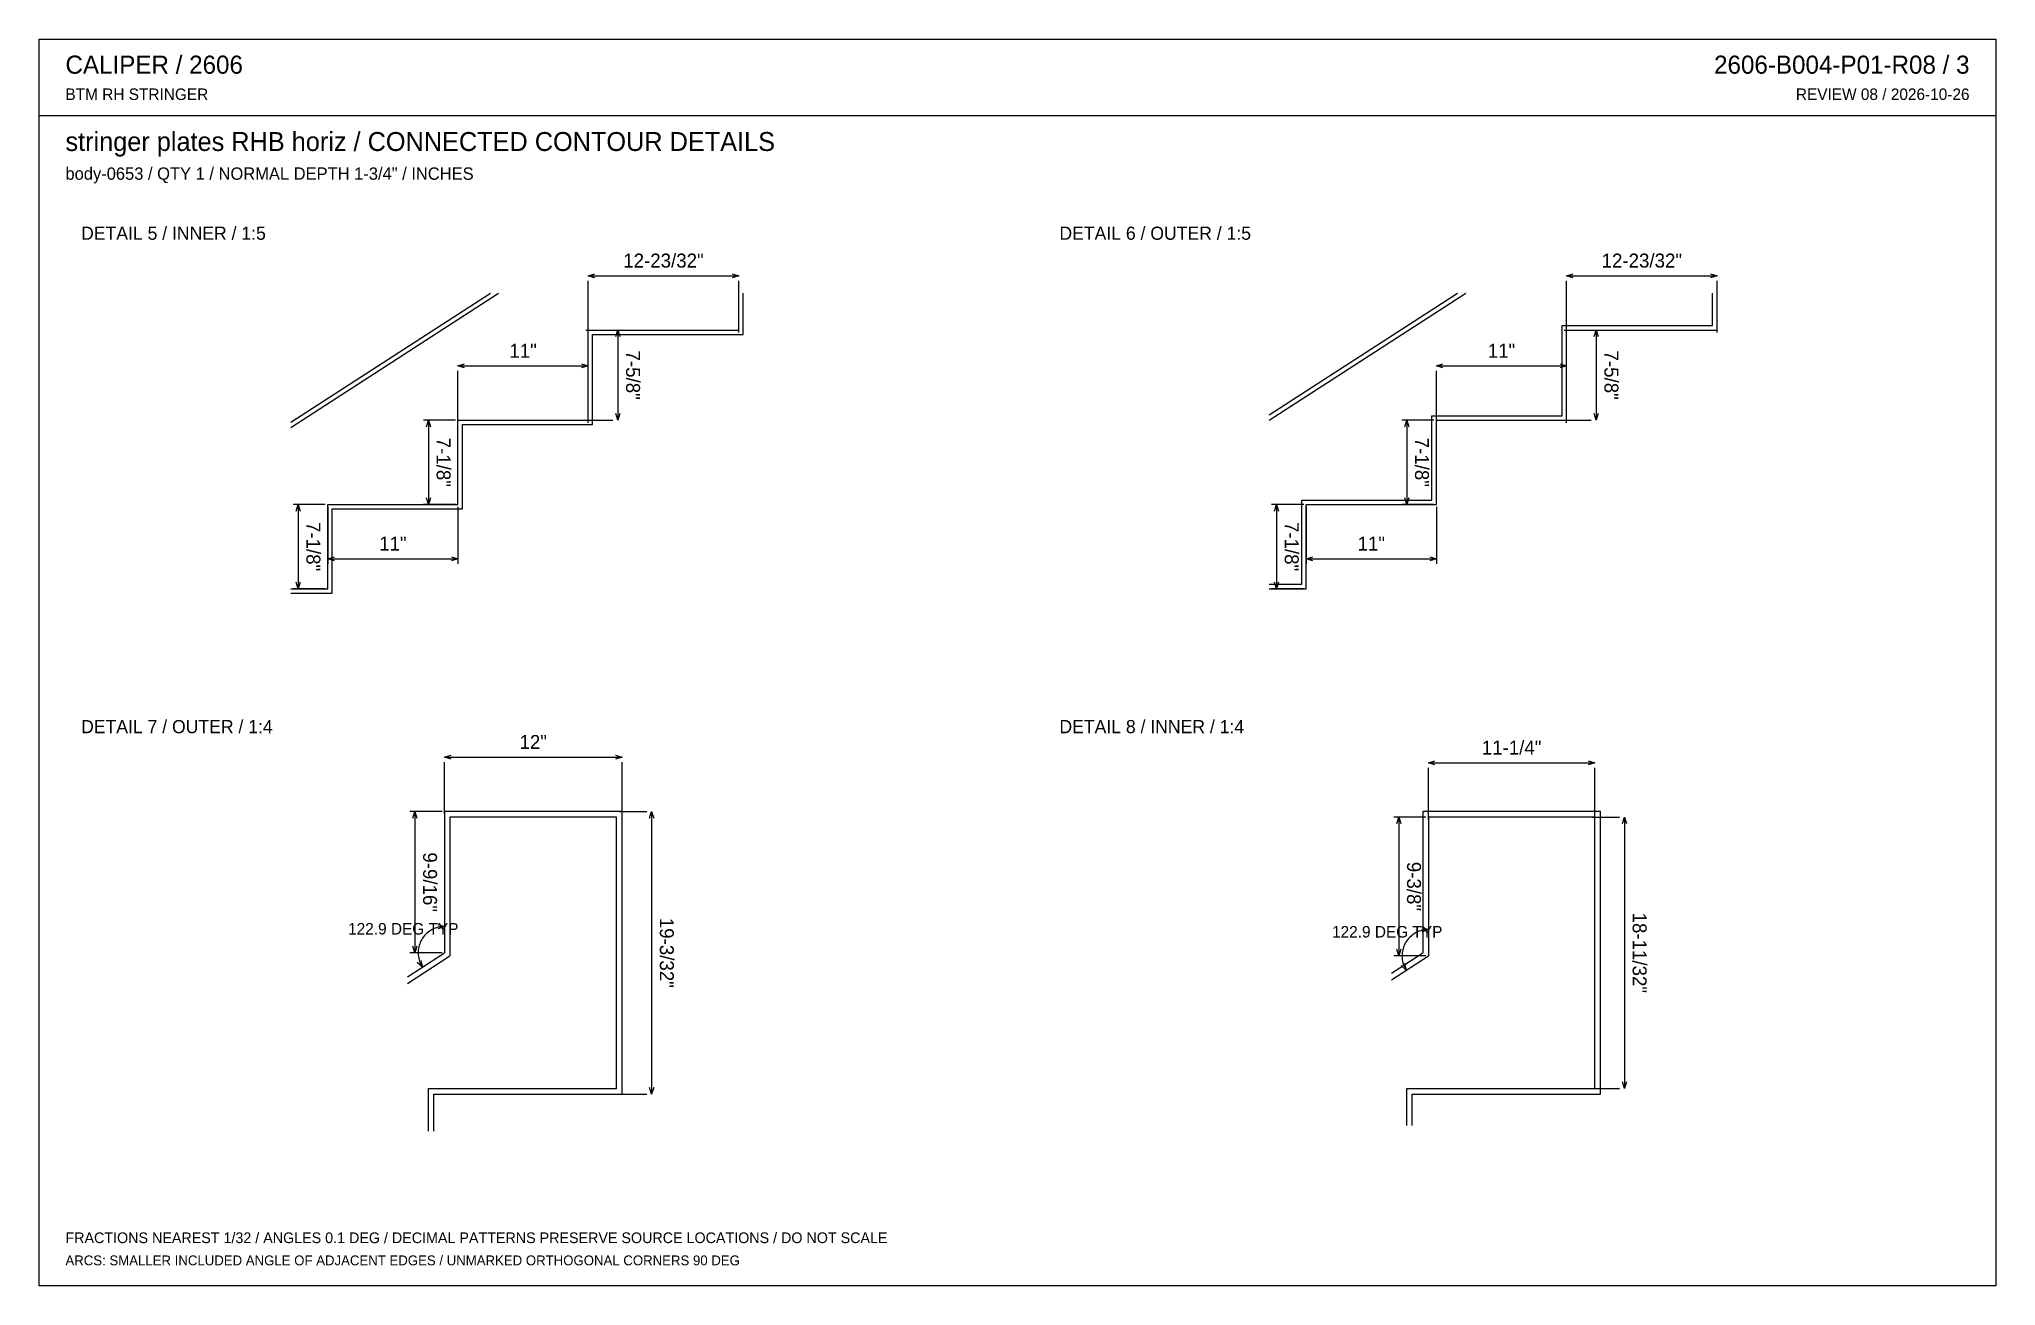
# Model space of a CAD drawing. Header units: inches. Extents: x 0.5 to 33.5, y 0.5 to 21.5.
import ezdxf
from ezdxf.enums import TextEntityAlignment as Align

# ---------------------------------------------------------------- set-up
doc = ezdxf.new("R2010")
doc.units = ezdxf.units.IN
doc.header["$MEASUREMENT"] = 0

msp = doc.modelspace()

# ---------------------------------------------------------------- linework, layer by layer
at = {"layer": 'ANNOTATION'}
for p, q in [((9.748, 17.531), (9.86, 17.566)), ((9.748, 17.531), (12.29, 17.531)), ((9.86, 17.497), (9.748, 17.531)), ((12.179, 17.566), (12.29, 17.531)), ((12.29, 17.531), (12.179, 17.497)), ((26.276, 17.531), (26.387, 17.566)), ((26.276, 17.531), (28.818, 17.531)), ((26.387, 17.497), (26.276, 17.531)), ((28.707, 17.566), (28.818, 17.531)), ((28.818, 17.531), (28.707, 17.497)), ((9.748, 16.573), (9.748, 17.448)), ((12.29, 16.573), (12.29, 17.448)), ((26.276, 16.573), (26.276, 17.448)), ((28.818, 16.573), (28.818, 17.448)), ((9.707, 16.615), (10.165, 16.615)), ((10.214, 16.504), (10.248, 16.615)), ((10.248, 16.615), (10.248, 15.092)), ((10.248, 16.615), (10.283, 16.504)), ((26.235, 16.615), (26.693, 16.615)), ((26.741, 16.504), (26.776, 16.615)), ((26.776, 16.615), (26.776, 15.092)), ((26.776, 16.615), (26.811, 16.504)), ((7.548, 16.009), (7.66, 16.043)), ((7.548, 16.009), (9.748, 16.009)), ((7.66, 15.974), (7.548, 16.009)), ((7.548, 15.05), (7.548, 15.925)), ((9.637, 16.043), (9.748, 16.009)), ((9.748, 16.009), (9.637, 15.974)), ((9.748, 15.05), (9.748, 15.925)), ((24.076, 16.009), (24.187, 16.043)), ((24.076, 16.009), (26.276, 16.009)), ((24.187, 15.974), (24.076, 16.009)), ((24.076, 15.05), (24.076, 15.925)), ((26.165, 16.043), (26.276, 16.009)), ((26.276, 16.009), (26.165, 15.974)), ((26.276, 15.05), (26.276, 15.925)), ((7.507, 15.092), (6.965, 15.092)), ((7.014, 14.981), (7.048, 15.092)), ((7.048, 15.092), (7.048, 13.669)), ((7.048, 15.092), (7.083, 14.981)), ((9.707, 15.092), (10.165, 15.092)), ((10.248, 15.092), (10.214, 15.203)), ((10.283, 15.203), (10.248, 15.092)), ((24.035, 15.092), (23.493, 15.092)), ((23.541, 14.981), (23.576, 15.092)), ((23.576, 15.092), (23.576, 13.669)), ((23.576, 15.092), (23.611, 14.981)), ((26.235, 15.092), (26.693, 15.092)), ((26.776, 15.092), (26.741, 15.203)), ((26.811, 15.203), (26.776, 15.092)), ((5.307, 13.669), (4.765, 13.669)), ((4.814, 13.558), (4.848, 13.669)), ((4.848, 13.669), (4.848, 12.246)), ((4.848, 13.669), (4.883, 13.558)), ((5.348, 13.628), (5.348, 12.669)), ((7.507, 13.669), (6.965, 13.669)), ((7.048, 13.669), (7.014, 13.78)), ((7.083, 13.78), (7.048, 13.669)), ((7.548, 13.628), (7.548, 12.669)), ((21.835, 13.669), (21.293, 13.669)), ((21.341, 13.558), (21.376, 13.669)), ((21.376, 13.669), (21.376, 12.246)), ((21.376, 13.669), (21.411, 13.558)), ((21.876, 13.628), (21.876, 12.669)), ((24.035, 13.669), (23.493, 13.669)), ((23.576, 13.669), (23.541, 13.78)), ((23.611, 13.78), (23.576, 13.669)), ((24.076, 13.628), (24.076, 12.669)), ((5.348, 12.753), (5.46, 12.787)), ((5.348, 12.753), (7.548, 12.753)), ((5.46, 12.718), (5.348, 12.753)), ((7.437, 12.787), (7.548, 12.753)), ((7.548, 12.753), (7.437, 12.718)), ((21.876, 12.753), (21.987, 12.787)), ((21.876, 12.753), (24.076, 12.753)), ((21.987, 12.718), (21.876, 12.753)), ((23.965, 12.787), (24.076, 12.753)), ((24.076, 12.753), (23.965, 12.718)), ((5.307, 12.246), (4.765, 12.246)), ((4.848, 12.246), (4.814, 12.358)), ((4.883, 12.358), (4.848, 12.246)), ((21.835, 12.246), (21.293, 12.246)), ((21.376, 12.246), (21.341, 12.358)), ((21.411, 12.358), (21.376, 12.246)), ((7.319, 9.4), (7.431, 9.435)), ((7.319, 9.4), (10.319, 9.4)), ((7.431, 9.366), (7.319, 9.4)), ((7.319, 8.442), (7.319, 9.317)), ((10.208, 9.435), (10.319, 9.4)), ((10.319, 9.4), (10.208, 9.366)), ((10.319, 8.442), (10.319, 9.317)), ((23.941, 9.307), (24.052, 9.341)), ((23.941, 9.307), (26.753, 9.307)), ((24.052, 9.272), (23.941, 9.307)), ((26.642, 9.341), (26.753, 9.307)), ((26.753, 9.307), (26.642, 9.272)), ((23.941, 8.348), (23.941, 9.223)), ((26.753, 8.348), (26.753, 9.223)), ((7.278, 8.484), (6.736, 8.484)), ((6.785, 8.372), (6.819, 8.484)), ((6.819, 8.484), (6.819, 6.097)), ((6.819, 8.484), (6.854, 8.372)), ((10.278, 8.484), (10.736, 8.484)), ((10.785, 8.372), (10.819, 8.484)), ((10.819, 8.484), (10.819, 3.711)), ((10.819, 8.484), (10.854, 8.372)), ((23.899, 8.39), (23.358, 8.39)), ((23.406, 8.279), (23.441, 8.39)), ((23.441, 8.39), (23.441, 6.046)), ((23.441, 8.39), (23.476, 8.279)), ((26.712, 8.39), (27.17, 8.39)), ((27.219, 8.279), (27.253, 8.39)), ((27.253, 8.39), (27.253, 3.805)), ((27.253, 8.39), (27.288, 8.279)), ((6.923, 6.297), (6.911, 6.273)), ((6.936, 6.321), (6.923, 6.297)), ((6.95, 6.344), (6.936, 6.321)), ((6.966, 6.366), (6.95, 6.344)), ((6.983, 6.387), (6.966, 6.366)), ((7.002, 6.408), (6.983, 6.387)), ((7.021, 6.426), (7.002, 6.408)), ((7.042, 6.444), (7.021, 6.426)), ((7.064, 6.46), (7.042, 6.444)), ((7.087, 6.475), (7.064, 6.46)), ((7.11, 6.489), (7.087, 6.475)), ((7.135, 6.501), (7.11, 6.489)), ((7.16, 6.512), (7.135, 6.501)), ((7.185, 6.521), (7.16, 6.512)), ((7.212, 6.528), (7.185, 6.521)), ((7.207, 6.573), (7.319, 6.541)), ((7.319, 6.541), (7.209, 6.503)), ((7.238, 6.534), (7.212, 6.528)), ((7.265, 6.538), (7.238, 6.534)), ((7.292, 6.54), (7.265, 6.538)), ((7.319, 6.541), (7.292, 6.54)), ((23.572, 6.293), (23.557, 6.27)), ((23.588, 6.315), (23.572, 6.293)), ((23.605, 6.336), (23.588, 6.315)), ((23.623, 6.357), (23.605, 6.336)), ((23.643, 6.375), (23.623, 6.357)), ((23.664, 6.393), (23.643, 6.375)), ((23.685, 6.409), (23.664, 6.393)), ((23.708, 6.424), (23.685, 6.409)), ((23.732, 6.438), (23.708, 6.424)), ((23.756, 6.45), (23.732, 6.438)), ((23.781, 6.461), (23.756, 6.45)), ((23.807, 6.47), (23.781, 6.461)), ((23.833, 6.477), (23.807, 6.47)), ((23.829, 6.522), (23.941, 6.49)), ((23.941, 6.49), (23.831, 6.452)), ((23.86, 6.483), (23.833, 6.477)), ((23.887, 6.487), (23.86, 6.483)), ((23.914, 6.489), (23.887, 6.487)), ((23.941, 6.49), (23.914, 6.489)), ((7.278, 6.097), (6.736, 6.097)), ((6.819, 6.097), (6.785, 6.208)), ((6.854, 6.208), (6.819, 6.097)), ((6.877, 6.141), (6.875, 6.114)), ((6.875, 6.114), (6.875, 6.087)), ((6.875, 6.087), (6.877, 6.06)), ((6.881, 6.168), (6.877, 6.141)), ((6.877, 6.06), (6.88, 6.033)), ((6.88, 6.033), (6.884, 6.006)), ((6.886, 6.195), (6.881, 6.168)), ((6.884, 6.006), (6.891, 5.979)), ((6.893, 6.221), (6.886, 6.195)), ((6.891, 5.979), (6.899, 5.953)), ((6.901, 6.247), (6.893, 6.221)), ((6.899, 5.953), (6.908, 5.928)), ((6.911, 6.273), (6.901, 6.247)), ((6.919, 5.969), (6.946, 5.855)), ((23.899, 6.046), (23.358, 6.046)), ((23.441, 6.046), (23.406, 6.157)), ((23.476, 6.157), (23.441, 6.046)), ((23.499, 6.09), (23.497, 6.063)), ((23.497, 6.063), (23.497, 6.036)), ((23.497, 6.036), (23.498, 6.009)), ((23.498, 6.009), (23.501, 5.982)), ((23.502, 6.117), (23.499, 6.09)), ((23.501, 5.982), (23.506, 5.955)), ((23.507, 6.144), (23.502, 6.117)), ((23.506, 5.955), (23.512, 5.928)), ((23.514, 6.17), (23.507, 6.144)), ((23.523, 6.196), (23.514, 6.17)), ((23.533, 6.222), (23.523, 6.196)), ((23.544, 6.246), (23.533, 6.222)), ((23.557, 6.27), (23.544, 6.246)), ((6.946, 5.855), (6.859, 5.933)), ((6.908, 5.928), (6.92, 5.903)), ((6.92, 5.903), (6.932, 5.879)), ((6.932, 5.879), (6.946, 5.855)), ((23.568, 5.804), (23.481, 5.882)), ((23.512, 5.928), (23.52, 5.902)), ((23.52, 5.902), (23.53, 5.877)), ((23.53, 5.877), (23.541, 5.852)), ((23.54, 5.918), (23.568, 5.804)), ((23.541, 5.852), (23.554, 5.828)), ((23.554, 5.828), (23.568, 5.804)), ((10.278, 3.711), (10.736, 3.711)), ((10.819, 3.711), (10.785, 3.822)), ((10.854, 3.822), (10.819, 3.711)), ((26.712, 3.805), (27.17, 3.805)), ((27.253, 3.805), (27.219, 3.916)), ((27.288, 3.916), (27.253, 3.805))]:
    msp.add_line(p, q, dxfattribs=at)
at = {"layer": 'OUTLINE'}
for p, q in [((0.472, 21.528), (33.528, 21.528)), ((0.472, 0.472), (0.472, 21.528)), ((33.528, 21.528), (33.528, 0.472)), ((0.472, 20.236), (33.528, 20.236)), ((4.723, 15.058), (8.096, 17.24)), ((4.723, 14.969), (8.234, 17.24)), ((12.29, 16.615), (12.29, 17.24)), ((12.365, 16.54), (12.365, 17.24)), ((21.251, 15.182), (24.433, 17.24)), ((21.251, 15.093), (24.571, 17.24)), ((28.743, 16.69), (28.743, 17.24)), ((28.818, 16.615), (28.818, 17.24)), ((9.748, 16.615), (12.29, 16.615)), ((9.748, 15.092), (9.748, 16.615)), ((9.823, 15.017), (9.823, 16.54)), ((9.823, 16.54), (12.365, 16.54)), ((26.201, 16.69), (28.743, 16.69)), ((26.201, 15.167), (26.201, 16.69)), ((26.276, 15.092), (26.276, 16.615)), ((26.276, 16.615), (28.818, 16.615)), ((7.548, 13.669), (7.548, 15.092)), ((7.548, 15.092), (9.748, 15.092)), ((7.623, 13.594), (7.623, 15.017)), ((7.623, 15.017), (9.823, 15.017)), ((24.001, 13.744), (24.001, 15.167)), ((24.001, 15.167), (26.201, 15.167)), ((24.076, 13.669), (24.076, 15.092)), ((24.076, 15.092), (26.276, 15.092)), ((5.348, 13.669), (7.548, 13.669)), ((5.348, 12.246), (5.348, 13.669)), ((5.423, 12.171), (5.423, 13.594)), ((5.423, 13.594), (7.623, 13.594)), ((21.801, 13.744), (24.001, 13.744)), ((21.801, 12.321), (21.801, 13.744)), ((21.876, 12.246), (21.876, 13.669)), ((21.876, 13.669), (24.076, 13.669)), ((4.723, 12.246), (5.348, 12.246)), ((21.251, 12.321), (21.801, 12.321)), ((21.251, 12.246), (21.876, 12.246)), ((4.723, 12.171), (5.423, 12.171)), ((10.319, 8.484), (7.319, 8.484)), ((7.319, 8.484), (7.319, 6.097)), ((7.413, 8.39), (7.413, 6.046)), ((10.226, 8.39), (7.413, 8.39)), ((10.226, 3.805), (10.226, 8.39)), ((10.319, 3.711), (10.319, 8.484)), ((26.847, 8.484), (23.847, 8.484)), ((23.847, 8.484), (23.847, 6.097)), ((23.941, 8.39), (23.941, 6.046)), ((26.753, 8.39), (23.941, 8.39)), ((26.753, 3.805), (26.753, 8.39)), ((26.847, 3.711), (26.847, 8.484)), ((6.694, 5.693), (7.319, 6.097)), ((6.694, 5.581), (7.413, 6.046)), ((23.316, 5.753), (23.847, 6.097)), ((23.316, 5.642), (23.941, 6.046)), ((7.048, 3.805), (10.226, 3.805)), ((7.048, 3.086), (7.048, 3.805)), ((7.142, 3.086), (7.142, 3.711)), ((7.142, 3.711), (10.319, 3.711)), ((23.576, 3.805), (26.753, 3.805)), ((23.576, 3.18), (23.576, 3.805)), ((23.67, 3.18), (23.67, 3.711)), ((23.67, 3.711), (26.847, 3.711)), ((33.528, 0.472), (0.472, 0.472))]:
    msp.add_line(p, q, dxfattribs=at)

# ---------------------------------------------------------------- texts
at = {"layer": 'ANNOTATION'}
for s, height, p in [('CALIPER / 2606', 0.30556, (0.917, 20.944)), ('BTM RH STRINGER', 0.19444, (0.917, 20.5)), ('stringer plates RHB horiz / CONNECTED CONTOUR DETAILS', 0.31944, (0.917, 19.639)), ('body-0653 / QTY 1 / NORMAL DEPTH 1-3/4" / INCHES', 0.20833, (0.917, 19.153)), ('DETAIL 5 / INNER / 1:5', 0.22222, (1.181, 18.139)), ('DETAIL 6 / OUTER / 1:5', 0.22222, (17.708, 18.139)), ('DETAIL 7 / OUTER / 1:4', 0.22222, (1.181, 9.806)), ('DETAIL 8 / INNER / 1:4', 0.22222, (17.708, 9.806)), ('FRACTIONS NEAREST 1/32 / ANGLES 0.1 DEG / DECIMAL PATTERNS PRESERVE SOURCE LOCATIONS / DO NOT SCALE', 0.18056, (0.917, 1.194)), ('ARCS: SMALLER INCLUDED ANGLE OF ADJACENT EDGES / UNMARKED ORTHOGONAL CORNERS 90 DEG', 0.16667, (0.917, 0.819))]:
    msp.add_text(s, height=height, dxfattribs=at).set_placement(p)
for s, height, p in [('2606-B004-P01-R08 / 3', 0.30556, (33.083, 20.944)), ('REVIEW 08 / 2026-10-26', 0.19444, (33.083, 20.5))]:
    msp.add_text(s, height=height, dxfattribs=at).set_placement(p, align=Align.RIGHT)
for s, height, p in [('12-23/32"', 0.2361, (11.019, 17.67)), ('12-23/32"', 0.2361, (27.547, 17.67)), ('11"', 0.2361, (8.648, 16.147)), ('11"', 0.2361, (25.176, 16.147)), ('11"', 0.2361, (6.448, 12.891)), ('11"', 0.2361, (22.976, 12.891)), ('12"', 0.2361, (8.819, 9.539)), ('11-1/4"', 0.2361, (25.347, 9.445)), ('122.9 DEG TYP', 0.19444, (6.624, 6.406)), ('122.9 DEG TYP', 0.19444, (23.246, 6.355))]:
    msp.add_text(s, height=height, dxfattribs=at).set_placement(p, align=Align.CENTER)
for s, p in [('7-5/8"', (10.387, 15.853)), ('7-5/8"', (26.915, 15.853)), ('7-1/8"', (7.187, 14.381)), ('7-1/8"', (23.715, 14.381)), ('7-1/8"', (4.987, 12.958)), ('7-1/8"', (21.515, 12.958)), ('9-9/16"', (6.958, 7.29)), ('9-3/8"', (23.58, 7.218)), ('19-3/32"', (10.958, 6.097)), ('18-11/32"', (27.392, 6.097))]:
    msp.add_text(s, height=0.2361, rotation=-90, dxfattribs=at).set_placement(p, align=Align.CENTER)

doc.saveas('drawing.dxf')
